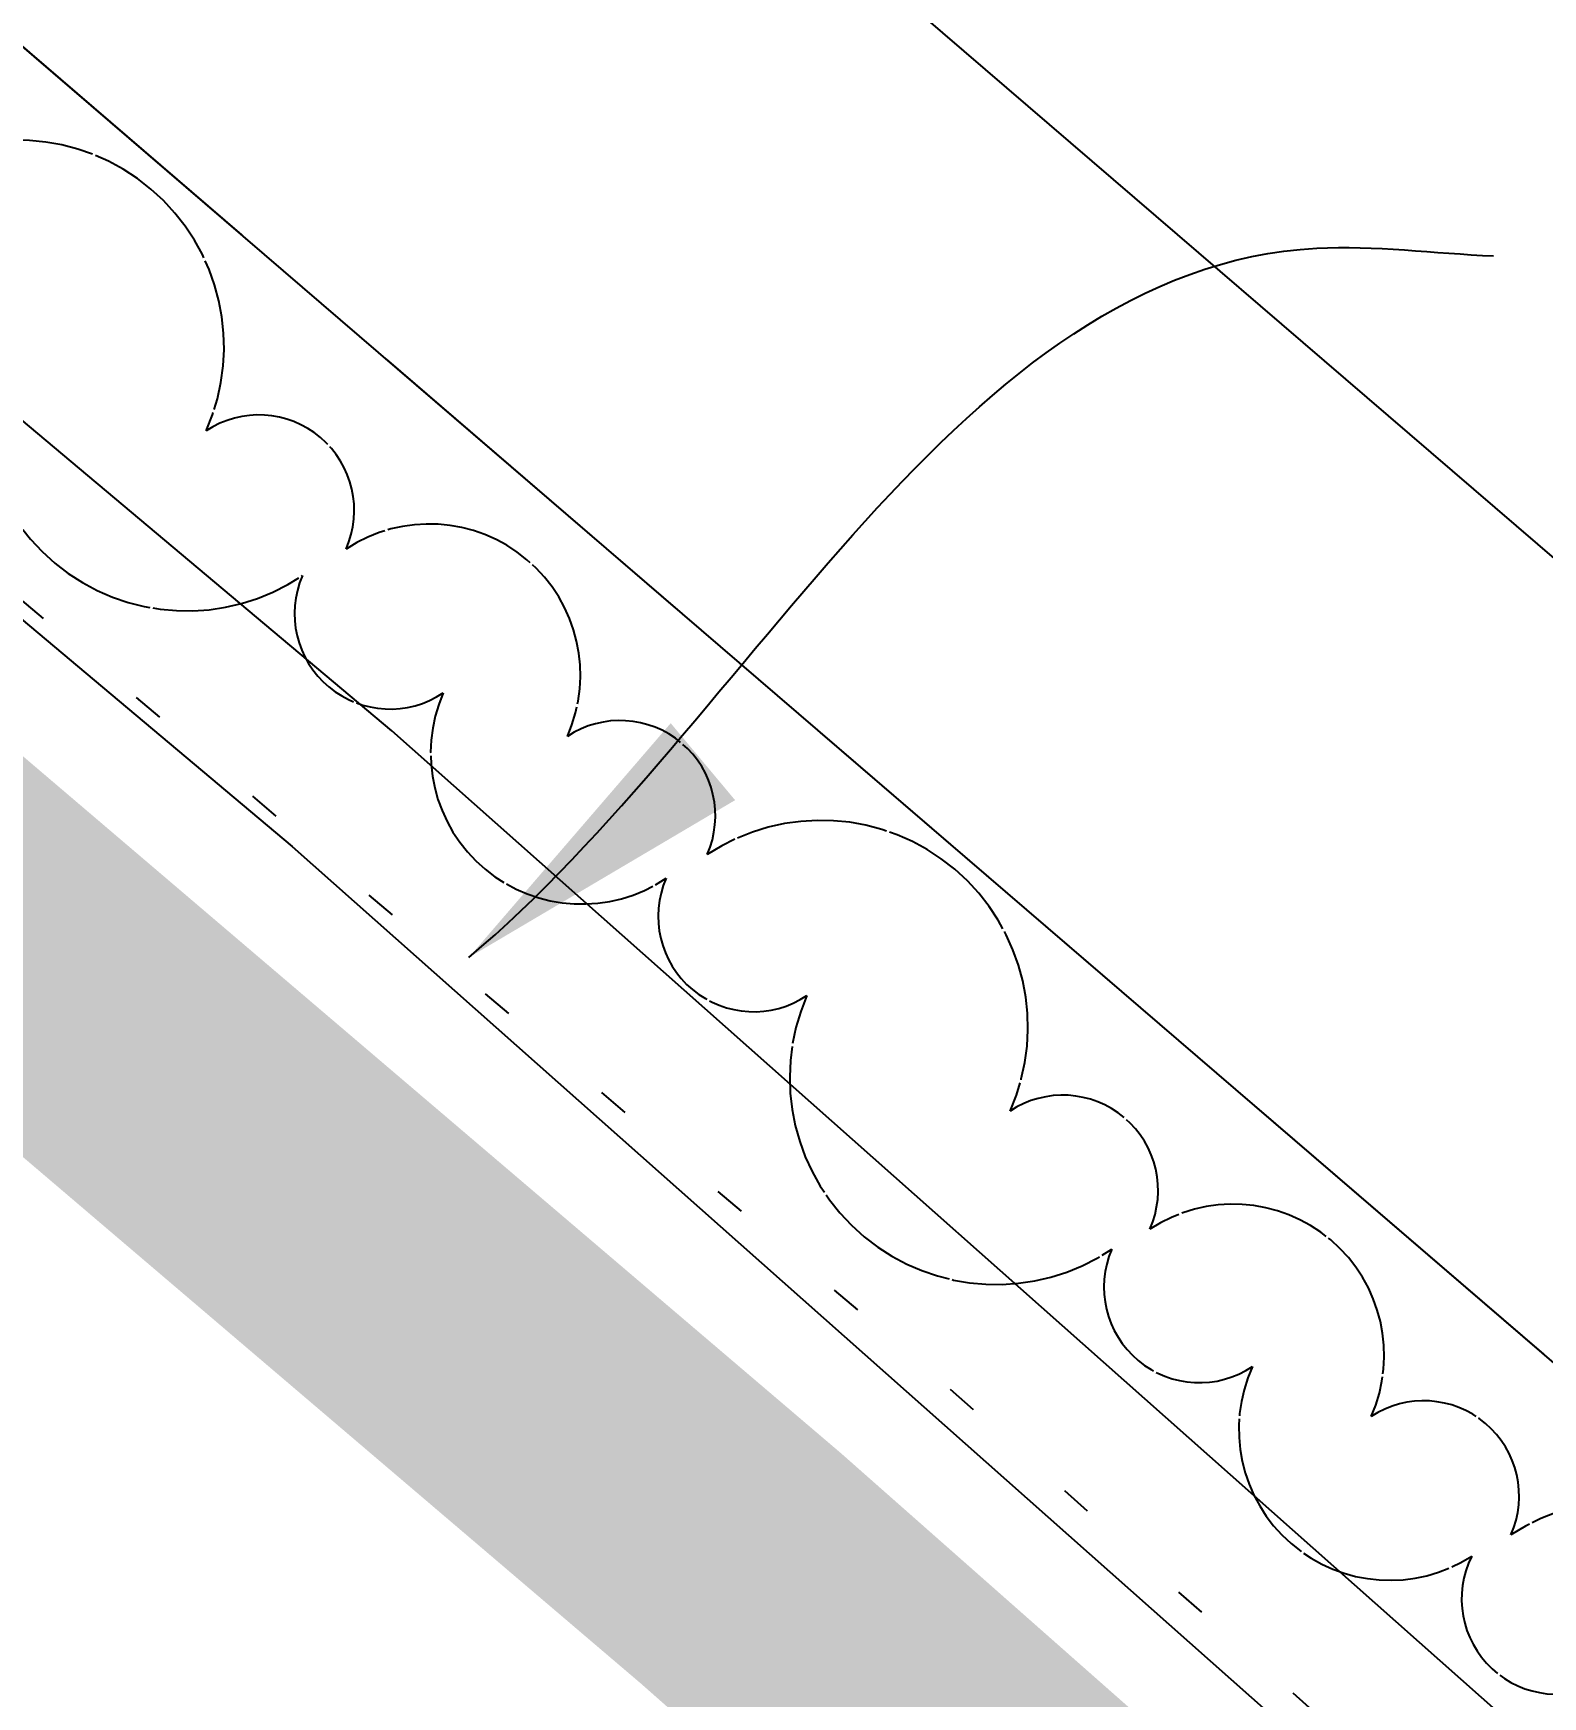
# Model space of a CAD drawing. Extents: x 383425 to 391668, y 6055101 to 6059545.
# Drawn here: x 388280.9 to 388330.4, y 6057654 to 6057708.6 of the extents above; entities that cross this region are included whole.
import ezdxf

# ---------------------------------------------------------------- set-up
doc = ezdxf.new("R2010")
doc.units = 0
doc.header["$LTSCALE"] = 5
doc.header["$PDMODE"] = 35
doc.header["$PDSIZE"] = 20
for name, pattern in [('0', [1, 1, 0]), ('foc-ACCESSROAD', [3.75, 2.5, -1.25]), ('foc-TOPO', [1, 0.2, -0.8])]:
    doc.linetypes.add(name, pattern=pattern)
doc.layers.get('Defpoints').update_dxf_attribs({"color": 9})
for name, color, linetype in [('AS-ROADS', 254, 'Continuous'), ('F-AR', 190, 'foc-ACCESSROAD'), ('F-RW', 190, 'Continuous'), ('P-PROPOSED', 10, 'Continuous'), ('T-BUSH', 110, '0'), ('T-LOW-AREA', 48, 'foc-TOPO')]:
    doc.layers.add(name, color=color, linetype=linetype)
doc.layers.add('F-AR-T', color=190, linetype='Continuous', lineweight=9)
doc.layers.add('T-TEXT', color=48, linetype='Continuous', lineweight=18)
doc.styles.add('80CG', font='ARIALN.TTF', dxfattribs={"height": 10})
doc.dimstyles.new('Compass 5 000', dxfattribs={"dimscale": 5, "dimtxt": 9, "dimasz": 2, "dimexe": 0.2, "dimexo": 0.0625, "dimgap": 0.5, "dimtad": 0, "dimtih": 1, "dimtoh": 1, "dimzin": 0, "dimdsep": 46, "dimtxsty": '80CG', "dimcen": 0.1, "dimse1": 1, "dimse2": 1, "dimclrd": 256, "dimclrt": 256, "dimaunit": 1, "dimadec": 4, "dimazin": 0, "dimtfac": 0.06, "dimtofl": 0, "dimtmove": 0, "dimatfit": 1, "dimfxl": 0.2, "dimtolj": 1, "dimtzin": 0, "dimlwd": -1, "dimarcsym": 0})

# ---------------------------------------------------------------- blocks, each defined once
blk = doc.blocks.new('*D47')
at = {"layer": 'Defpoints', "color": 0, "transparency": 16777216}
for p in [(388317.573, 6057675.138), (388287.762, 6057640.414), (388348.03, 6057588.673)]:
    blk.add_point(p, dxfattribs=at)
at = {"layer": 'F-AR-T', "transparency": 16777216}
for p, q in [((388384.355, 6057630.985), (388390.869, 6057638.572)), ((388341.517, 6057581.086), (388328.728, 6057566.189)), ((388328.728, 6057566.189), (388318.728, 6057566.189))]:
    blk.add_line(p, q, dxfattribs=at)
for points in [[(388383.091, 6057632.07), (388385.62, 6057629.899), (388377.841, 6057623.397)], [(388340.252, 6057582.171), (388342.781, 6057580), (388348.03, 6057588.673)]]:
    blk.add_solid(points, dxfattribs=at)
at = {"layer": 'F-AR-T', "transparency": 16777216, "insert": (388278.98, 6057566.189), "char_height": 10, "attachment_point": 5, "style": '80CG'}
blk.add_mtext('\\A1;Weyerhaeuser\\P45.72 A/R \\PDLO 4508', dxfattribs=at)

msp = doc.modelspace()

# ---------------------------------------------------------------- linework, layer by layer
at = {"layer": 'AS-ROADS', "const_width": 9.996, "flags": 128}
msp.add_lwpolyline([(388132.923, 6057801.963), (388211.478, 6057737.191), (388304.103, 6057658.251), (388357.493, 6057611.115), (388398.186, 6057571.213), (388459.415, 6057509.006), (388496.737, 6057470.073), (388516.018, 6057451.669), (388528.06, 6057440.055), (388538.834, 6057429.891), (388554.36, 6057416.27), (388571.423, 6057401.581), (388591.12, 6057384.839), (388678.422, 6057311.988), (388806.446, 6057205.912), (388826.266, 6057189.543), (388841.111, 6057176.952), (389021.155, 6057027.063), (389180.848, 6056897.899), (389391.846, 6056726.814), (389573.223, 6056577.377), (389751.284, 6056430.45)], dxfattribs=at)
at = {"layer": 'F-AR', "flags": 128}
msp.add_lwpolyline([(384209.894, 6059527.364), (384231.459, 6059425.618), (384260.496, 6059288.619), (384272.409, 6059245.836), (384281.002, 6059223.353), (384293.503, 6059199.291), (384306.633, 6059179.246), (384328.296, 6059153.9), (384351.109, 6059134.027), (384364.255, 6059122.575), (384393.151, 6059103.561), (384426.467, 6059087.092), (384458.329, 6059076.129), (384459.365, 6059075.914), (384474.048, 6059072.87), (384505.937, 6059066.259), (385008.136, 6059010.014), (385067.212, 6058999.826), (385138.735, 6058982.344), (385149.351, 6058979.234), (385179.302, 6058970.457), (385288.291, 6058938.521), (385462.07, 6058886.131), (385482.637, 6058879.934), (385563.172, 6058855.691), (385589.674, 6058847.713), (385599.265, 6058844.826), (385713.738, 6058810.586), (385717.952, 6058809.325), (385724.126, 6058807.479), (385733.757, 6058804.598), (385737.875, 6058803.366), (385753.504, 6058798.877), (385902.873, 6058755.97), (385917.831, 6058751.673), (385924.591, 6058749.731), (385946.484, 6058745.771), (385965.678, 6058742.294), (385971.681, 6058741.252), (385976.047, 6058740.88), (386020.538, 6058737.088), (386074.127, 6058737.239), (386159.371, 6058741.511), (386179.014, 6058742.542), (386359.777, 6058752.249), (386360.164, 6058752.273), (386583.351, 6058766.597), (386700.549, 6058770.261), (386731.782, 6058771.238), (386795.322, 6058768.01), (386985.892, 6058742.047), (386994.578, 6058740.108), (387026.309, 6058729.541), (387057.569, 6058715.939), (387094.111, 6058695.764), (387148.212, 6058656.524), (387286.824, 6058540.179), (387362.907, 6058476.86), (387378.43, 6058463.941), (387428.53, 6058422.665), (387443.821, 6058409.773), (387462.692, 6058393.664), (388044.62, 6057906.223), (388098.098, 6057861.342), (388118.995, 6057844.675), (388130.764, 6057834.937), (388142.101, 6057825.555), (388202.13, 6057775.286), (388218.183, 6057761.655), (388224.607, 6057756.197), (388228.456, 6057752.932), (388229.684, 6057751.876), (388275.88, 6057712.147), (388362.846, 6057637.363), (388366.402, 6057634.306), (388392.334, 6057609.606), (388428.608, 6057575.057), (388463.917, 6057538.763), (388498.077, 6057502.787), (388789.996, 6057238.857), (388827.103, 6057207.933), (388843.163, 6057194.556), (389166.988, 6056936.796), (389219.374, 6056895.095), (389258.456, 6056863.984), (389261.663, 6056861.434), (389281.224, 6056845.863), (389555.513, 6056627.532), (389567.24, 6056618.215), (389578.714, 6056609.064), (389582.926, 6056605.568), (389594.536, 6056595.932), (389777.524, 6056441.535), (389930.348, 6056312.772), (389952.631, 6056293.898), (389982.193, 6056268.859), (390059.403, 6056203.462), (390114.766, 6056159.168), (390122.572, 6056153.166), (390137.779, 6056143.404), (390151.8, 6056137.566), (390174.174, 6056132.584), (390201.351, 6056132.404), (390219.894, 6056137.257), (390251.366, 6056153.937), (390296.259, 6056184.645), (390450.635, 6056291.008), (390476.868, 6056307.674), (390569.869, 6056367.234), (390664.902, 6056427.617), (390688.307, 6056442.488), (390779.477, 6056502.47), (390827.793, 6056534.259), (390879.423, 6056567.689)], dxfattribs=at)
at = {"layer": 'F-RW', "flags": 128}
for points in [[(388161.886, 6057841.442), (388232.262, 6057782.708), (388239.25, 6057776.868), (388241.472, 6057769.509), (388242.042, 6057767.623), (388307.42, 6057711.4), (388363.484, 6057663.189), (388379.826, 6057649.136), (388393, 6057636.588), (388442.675, 6057589.275), (388478.335, 6057552.62), (388512.054, 6057517.109), (388803.108, 6057253.96), (388839.904, 6057223.296), (388844.591, 6057219.392), (388855.792, 6057210.063), (388860.775, 6057206.096), (389167.603, 6056961.865), (389252.481, 6056894.3), (389266.643, 6056883.029), (389278.032, 6056873.963), (389289.764, 6056864.624), (389291.563, 6056863.19), (389458.275, 6056730.489)], [(389555.513, 6056627.532), (389281.224, 6056845.863), (389261.663, 6056861.434), (389258.456, 6056863.984), (389219.374, 6056895.095), (389166.988, 6056936.796), (388843.163, 6057194.556), (388827.103, 6057207.933), (388789.996, 6057238.857), (388498.077, 6057502.787), (388463.917, 6057538.763), (388428.608, 6057575.057), (388392.334, 6057609.606), (388366.402, 6057634.306), (388362.846, 6057637.363), (388275.88, 6057712.147), (388229.684, 6057751.876), (388228.456, 6057752.932), (388224.607, 6057756.197), (388221.838, 6057765.352), (388221.079, 6057765.986), (388208.529, 6057776.459), (388149.06, 6057826.087)]]:
    msp.add_lwpolyline(points, dxfattribs=at)
at = {"layer": 'P-PROPOSED'}
for points in [[(389885.515, 6056335.759), (389547.516, 6056615.666), (389405.918, 6056730.653), (389167.806, 6056926.217), (388854.294, 6057185.405), (388850.991, 6057197.244), (388836.658, 6057212.55), (388824.095, 6057211.293), (388627.585, 6057375.39), (388593.292, 6057397.891), (388543.786, 6057438.524), (388356.75, 6057628.847), (388292.664, 6057685.694), (388108.163, 6057840.716)], [(388105.135, 6057836.732), (388289.397, 6057681.91), (388353.305, 6057625.222), (388540.408, 6057434.83), (388590.327, 6057393.859), (388624.602, 6057371.369), (388822.503, 6057206.111), (388834.698, 6057207.331), (388846.506, 6057194.722), (388849.901, 6057182.552), (389164.627, 6056922.36), (389402.757, 6056726.782), (389544.347, 6056611.801), (389882.324, 6056331.912)]]:
    msp.add_lwpolyline(points, dxfattribs=at)
at = {"layer": 'T-BUSH', "flags": 128}
for points in [[(388590.924, 6057397.564, 0.75), (388594.367, 6057402.478, 0.75), (388594.133, 6057409.7, 0.75), (388589.799, 6057413.848, 0.75), (388580.407, 6057422.838, 0.75), (388576.073, 6057426.986, 0.75), (388569.21, 6057433.555, 0.75), (388564.876, 6057437.704, 0.75), (388555.485, 6057446.693, 0.75), (388551.15, 6057450.842, 0.75), (388544.287, 6057457.411, 0.75), (388539.953, 6057461.56, 0.75), (388530.562, 6057470.549, 0.75), (388526.227, 6057474.698, 0.75), (388519.364, 6057481.267, 0.75), (388515.03, 6057485.416, 0.75), (388505.639, 6057494.405, 0.75), (388501.304, 6057498.554, 0.75), (388494.441, 6057505.123, 0.75), (388490.107, 6057509.271, 0.75), (388480.716, 6057518.261, 0.75), (388476.381, 6057522.409, 0.75), (388469.518, 6057528.978, 0.75), (388465.184, 6057533.127, 0.75), (388455.793, 6057542.116, 0.75), (388451.458, 6057546.265, 0.75), (388444.596, 6057552.834, 0.75), (388440.261, 6057556.983, 0.75), (388430.87, 6057565.972, 0.75), (388426.535, 6057570.121, 0.75), (388419.673, 6057576.69, 0.75), (388415.338, 6057580.839, 0.75), (388405.947, 6057589.828, 0.75), (388401.612, 6057593.977, 0.75), (388394.75, 6057600.546, 0.75), (388390.415, 6057604.694, 0.75), (388380.961, 6057613.617, 0.75), (388376.592, 6057617.729, 0.75), (388369.674, 6057624.241, 0.75), (388365.305, 6057628.353, 0.75), (388355.658, 6057637.061, 0.75), (388351.078, 6057640.937, 0.75), (388343.827, 6057647.075, 0.75), (388339.248, 6057650.951, 0.75), (388329.325, 6057659.351, 0.75), (388324.746, 6057663.227, 0.75), (388317.495, 6057669.365, 0.75), (388312.915, 6057673.241, 0.75), (388302.993, 6057681.641, 0.75), (388298.413, 6057685.517, 0.75), (388291.162, 6057691.655, 0.75), (388286.583, 6057695.531, 0.75), (388276.66, 6057703.93, 0.75), (388272.081, 6057707.807, 0.75), (388264.83, 6057713.945, 0.75), (388260.25, 6057717.821, 0.75), (388250.328, 6057726.22, 0.75), (388245.748, 6057730.097, 0.75), (388238.497, 6057736.235, 0.75), (388233.917, 6057740.111, 0.75), (388223.995, 6057748.51, 0.75), (388219.415, 6057752.387, 0.75), (388212.164, 6057758.525, 0.75), (388207.585, 6057762.401, 0.75), (388197.662, 6057770.8, 0.75), (388193.083, 6057774.677, 0.75), (388185.832, 6057780.815, 0.75), (388181.252, 6057784.691, 0.75), (388171.33, 6057793.09, 0.75), (388166.75, 6057796.967, 0.75), (388159.499, 6057803.105, 0.75), (388154.919, 6057806.981, 0.75), (388144.997, 6057815.38, 0.75), (388140.417, 6057819.257, 0.75), (388132.666, 6057825.818, 0.75)], [(388139.001, 6057825.848, 0.75), (388137.242, 6057821.694, 0.75), (388144.292, 6057815.346, 0.75), (388148.827, 6057811.416, 0.75), (388158.65, 6057802.902, 0.75), (388163.184, 6057798.972, 0.75), (388170.363, 6057792.75, 0.75), (388174.897, 6057788.82, 0.75), (388184.721, 6057780.306, 0.75), (388189.255, 6057776.376, 0.75), (388196.434, 6057770.154, 0.75), (388200.968, 6057766.224, 0.75), (388210.791, 6057757.71, 0.75), (388215.325, 6057753.78, 0.75), (388222.504, 6057747.558, 0.75), (388227.038, 6057743.629, 0.75), (388236.862, 6057735.114, 0.75), (388241.396, 6057731.184, 0.75), (388248.617, 6057725.012, 0.75), (388253.229, 6057721.174, 0.75), (388263.22, 6057712.856, 0.75), (388267.831, 6057709.018, 0.75), (388275.132, 6057702.94, 0.75), (388279.744, 6057699.101, 0.75), (388289.735, 6057690.784, 0.75), (388294.346, 6057686.945, 0.75), (388301.647, 6057680.867, 0.75), (388306.259, 6057677.028, 0.75), (388316.25, 6057668.711, 0.75), (388320.861, 6057664.872, 0.75), (388328.04, 6057658.655, 0.75), (388332.434, 6057654.57, 0.75), (388341.955, 6057645.718, 0.75), (388346.349, 6057641.632, 0.75), (388353.306, 6057635.163, 0.75), (388357.7, 6057631.078, 0.75), (388367.221, 6057622.226, 0.75), (388371.615, 6057618.14, 0.75), (388378.572, 6057611.671, 0.75), (388382.966, 6057607.586, 0.75), (388392.146, 6057598.384, 0.75), (388396.331, 6057594.085, 0.75), (388402.957, 6057587.277, 0.75), (388407.142, 6057582.978, 0.75), (388416.209, 6057573.662, 0.75), (388420.394, 6057569.363, 0.75), (388427.02, 6057562.555, 0.75), (388431.205, 6057558.256, 0.75), (388440.272, 6057548.939, 0.75), (388444.454, 6057544.636, 0.75), (388451.074, 6057537.823, 0.75), (388455.256, 6057533.52, 0.75), (388464.315, 6057524.197, 0.75), (388468.497, 6057519.894, 0.75), (388475.117, 6057513.081, 0.75), (388479.299, 6057508.778, 0.75), (388488.358, 6057499.455, 0.75), (388492.54, 6057495.152, 0.75), (388499.16, 6057488.339, 0.75), (388503.342, 6057484.036, 0.75), (388512.402, 6057474.712, 0.75), (388516.675, 6057470.503, 0.75), (388523.605, 6057464.005, 0.75), (388527.981, 6057459.9, 0.75), (388537.464, 6057451.007, 0.75), (388541.84, 6057446.903, 0.75), (388548.77, 6057440.404, 0.75), (388553.245, 6057436.411, 0.75), (388563.169, 6057428.014, 0.75), (388567.75, 6057424.139, 0.75), (388575.002, 6057418.002, 0.75), (388579.583, 6057414.127, 0.75), (388589.507, 6057405.73, 0.75), (388598.066, 6057398.489, 0.75)]]:
    msp.add_lwpolyline(points, format="xyb", dxfattribs=at)
at = {"layer": 'T-LOW-AREA', "flags": 128}
msp.add_lwpolyline([(388835.888, 6057209.87), (388835.079, 6057210.499), (388834.334, 6057210.459), (388831.154, 6057208.495), (388827.506, 6057207.616), (388824.677, 6057207.333), (388822.263, 6057207.99), (388819.841, 6057209.068), (388816.756, 6057212.212), (388701.412, 6057309.498), (388625.207, 6057372.166), (388618.629, 6057376.772), (388610.431, 6057382.152), (388597.086, 6057390.66), (388590.931, 6057394.658), (388539.194, 6057439.887), (388498.446, 6057478.956), (388403.049, 6057576.03), (388354.31, 6057625.667), (388310.102, 6057664.881), (388206.622, 6057752.766), (388134.014, 6057813.773), (388131.088, 6057816.14), (388129.068, 6057818.247), (388127.833, 6057820.52), (388127.224, 6057821.757), (388126.529, 6057822.546)], dxfattribs=at)

# ---------------------------------------------------------------- dimensions: what is measured, and where the dimension line sits
at = {"layer": 'F-AR-T'}
dim = msp.add_linear_dim(base=(388348.03, 6057588.673), p1=(388317.573, 6057675.138), p2=(388287.762, 6057640.414), angle=229.3537, text='Weyerhaeuser\\P45.72 A/R \\PDLO 4508', dimstyle='Compass 5 000', dxfattribs=at)
dim.commit()
dim.dimension.update_dxf_attribs({"geometry": '*D47', "text_midpoint": (388278.98, 6057566.189), "dimtype": 161})

# ---------------------------------------------------------------- leaders
at = {"layer": 'T-TEXT', "path_type": 1}
msp.add_leader([(388295.184, 6057678.271), (388322.967, 6057701.513), (388328.749, 6057701.261)], dimstyle='Compass 5 000', override={"dimgap": 0.5, "dimtad": 0}, dxfattribs=at)

doc.saveas('drawing.dxf')
